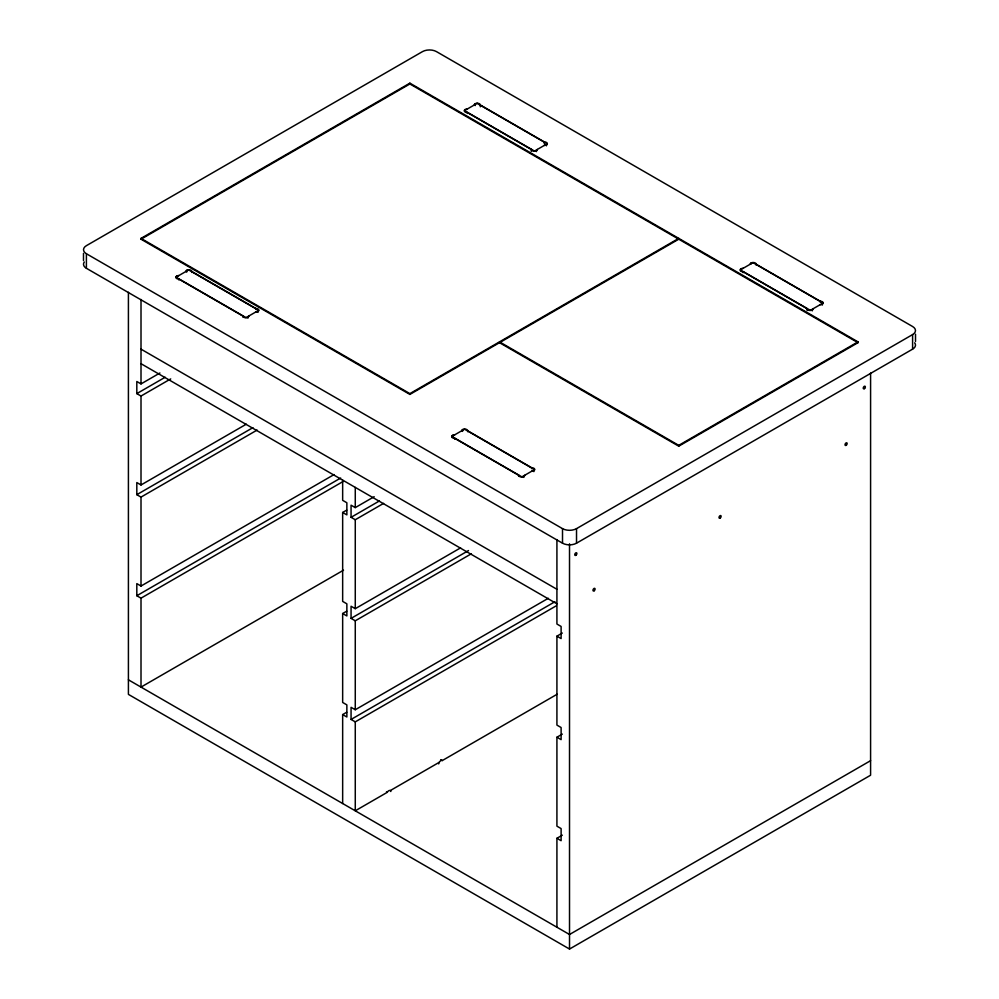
<?xml version="1.0" encoding="UTF-8"?>
<svg xmlns="http://www.w3.org/2000/svg" width="999" height="999" viewBox="0 0 999 999"><rect width="100%" height="100%" fill="white"/><g stroke="black" fill="none" stroke-linecap="round" stroke-linejoin="round"><path stroke-width="1.5" d="M141.009 238.386L409.877 393.618L678.746 238.386L678.746 239.198L409.877 394.418L141.009 239.198L141.009 238.386L409.877 83.154L857.991 341.87L857.991 342.682L678.746 446.166L499.5 342.682L499.5 341.87L678.746 445.354L857.991 341.87M141.009 239.198L409.877 83.966L857.991 342.682M170.717 378.896L141.009 396.041L136.813 393.618L136.813 381.493L141.009 383.916L159.915 373.002M136.813 393.618L165.16 377.247M257.118 430.07L141.009 497.102L136.813 494.68L136.813 482.554L141.009 484.977L246.316 424.175M136.813 494.68L252.922 427.647M343.531 481.243L141.009 598.164L136.813 595.741L136.813 583.616L141.009 586.038L334.078 474.575M136.813 595.741L340.671 478.034M342.657 803.521L342.657 714.585L346.865 717.007L346.865 704.882L342.657 702.459L342.657 613.523L346.865 615.946L346.865 603.821L342.657 601.398L342.657 512.462L346.715 510.127M383.616 503.371L355.269 519.742L351.061 517.32L351.061 505.182L355.269 507.617L374.163 496.703M351.061 517.32L379.42 500.949M343.531 570.179L141.009 687.1L141.009 598.164M342.657 613.523L346.715 611.188M471.378 553.771L355.269 620.804L351.061 618.381L351.061 606.243L355.269 608.678L460.576 547.877M351.061 618.381L468.519 550.561M86.401 253.746L562.512 528.633A9.903 5.719 0 0 0 576.523 528.633L912.599 334.59A9.903 5.719 0 0 0 912.599 326.511L436.488 51.623A9.903 5.719 0 0 0 422.477 51.623L86.401 245.667A9.903 5.719 0 0 0 86.401 253.746L86.401 268.294L562.512 543.181A9.903 5.719 0 0 0 576.523 543.181L912.599 349.151A9.903 5.719 0 0 0 914.684 342.832M342.657 714.585L346.715 712.25M556.431 605.719L355.269 721.865L351.061 719.442L351.061 707.317L355.269 709.74L548.326 598.276M351.061 719.442L554.932 601.735M556.918 927.222L556.918 838.286L561.113 840.708L561.113 828.583L556.918 826.161L556.918 737.225L561.113 739.647L561.113 727.522L556.918 725.099L556.918 636.163L562.312 633.041M390.859 791.52A3.022 1.748 -60 0 0 389.385 790.484A3.022 1.748 -60 0 0 387.25 792.332L355.269 810.801L355.269 721.865M390.272 790.584L439.285 762.287M438.698 763.898A3.022 1.748 -60 0 1 440.172 761.163A3.022 1.748 -60 0 1 442.307 760.551L557.142 694.243M556.918 737.225L562.312 734.103M556.918 838.286L562.312 835.164M870.591 760.676L569.517 934.502L128.409 679.819M128.409 292.27L128.409 694.38L569.517 949.05L870.591 775.224L870.591 373.127M474.288 104.995A3.022 1.748 0 0 1 477.31 103.247A3.022 1.748 0 0 1 480.319 104.995L544.305 141.933A3.022 1.748 0 0 1 547.327 143.669A3.022 1.748 0 0 1 544.305 145.417M750.149 264.26A3.022 1.748 0 0 1 753.171 262.512A3.022 1.748 0 0 1 756.193 264.26L820.167 301.198A3.022 1.748 0 0 1 823.188 302.947A3.022 1.748 0 0 1 820.167 304.683M467.307 109.016A3.022 1.748 0 0 0 464.285 110.764A3.022 1.748 0 0 0 467.307 112.512L531.281 149.45A3.022 1.748 0 0 0 534.303 151.186A3.022 1.748 0 0 0 537.325 149.45M743.169 268.294A3.022 1.748 0 0 0 740.147 270.042A3.022 1.748 0 0 0 743.169 271.778L807.142 308.716A3.022 1.748 0 0 0 810.164 310.464A3.022 1.748 0 0 0 813.186 308.716M185.814 271.541A3.022 1.748 0 0 1 188.836 269.792A3.022 1.748 0 0 1 191.858 271.541L255.831 308.479A3.022 1.748 0 0 1 258.853 310.214A3.022 1.748 0 0 1 255.831 311.963M461.675 430.806A3.022 1.748 0 0 1 464.697 429.071A3.022 1.748 0 0 1 467.719 430.806L531.693 467.744A3.022 1.748 0 0 1 534.715 469.493A3.022 1.748 0 0 1 531.693 471.228M178.833 275.574A3.022 1.748 0 0 0 175.812 277.31A3.022 1.748 0 0 0 178.833 279.058L242.807 315.996A3.022 1.748 0 0 0 245.829 317.732A3.022 1.748 0 0 0 248.851 315.996M454.695 434.84A3.022 1.748 0 0 0 451.673 436.588A3.022 1.748 0 0 0 454.695 438.324L518.681 475.262A3.022 1.748 0 0 0 521.69 477.01A3.022 1.748 0 0 0 524.712 475.262M141.009 349.151L556.918 589.273M141.009 363.698L556.918 603.821M342.657 512.462L346.865 514.885L346.865 502.759L342.657 500.337L342.657 480.119M556.918 636.163L561.113 638.586L561.113 626.46L556.918 624.038L556.918 539.597M440.734 759.64L442.307 760.551M386.463 791.87L387.25 792.332M915.509 334.19L915.509 341.471M912.599 334.59L912.599 349.151M822.302 304.171L822.302 305.082M820.167 301.198L820.167 302.11M812.299 309.952L812.299 310.864M807.142 308.716L807.142 310.539M756.193 264.26L756.193 265.172M751.036 263.024L751.036 263.936M743.169 271.778L743.169 272.69M741.033 268.806L741.033 270.629M678.746 445.354L678.746 446.166M576.523 528.633L576.523 543.181M569.517 543.831L569.517 949.05M562.512 528.633L562.512 543.181M546.441 144.905L546.441 145.817M544.305 141.933L544.305 143.744M536.438 150.674L536.438 151.586M533.828 470.729L533.828 471.628M531.693 467.744L531.693 468.656M531.281 149.45L531.281 151.261M523.826 476.498L523.826 477.41M518.681 475.262L518.681 476.173M480.319 104.995L480.319 106.806M475.174 103.759L475.174 105.582M467.719 430.806L467.719 431.718M467.307 112.512L467.307 113.424M465.172 109.528L465.172 110.439M462.562 429.582L462.562 431.393M454.695 438.324L454.695 439.235M452.559 435.352L452.559 437.175M409.877 83.154L409.877 83.966M409.877 393.618L409.877 394.418M355.269 487.4L355.269 507.617M355.269 519.742L355.269 608.678M355.269 620.804L355.269 709.74M257.967 311.451L257.967 312.362M255.831 308.479L255.831 309.39M247.964 317.232L247.964 318.132M242.807 315.996L242.807 316.908M191.858 271.541L191.858 272.452M186.701 270.304L186.701 272.128M178.833 279.058L178.833 279.97M176.698 276.086L176.698 276.985M141.009 299.475L141.009 383.916M141.009 396.041L141.009 484.977M141.009 497.102L141.009 586.038M83.491 253.346L83.491 260.614M86.401 268.294A9.903 5.719 0 0 1 84.316 261.988M188.624 269.917L176.024 277.198L246.041 317.62L258.641 310.339L188.624 269.917M477.097 103.372L464.485 110.639L534.515 151.074L547.115 143.794L477.097 103.372M464.485 429.183L451.885 436.463L521.903 476.885L534.515 469.617L464.485 429.183M752.959 262.637L740.359 269.917L810.376 310.339L822.976 303.059L752.959 262.637M864.56 388.561A1.486 0.862 -60 0 0 865.034 386.263A1.486 0.862 -60 0 0 863.273 387.824A1.486 0.862 -60 0 0 864.56 388.561M576.086 555.119A1.486 0.862 -60 0 0 576.56 552.809A1.486 0.862 -60 0 0 574.8 554.37A1.486 0.862 -60 0 0 576.086 555.119M720.329 517.919A1.486 0.862 -60 0 0 720.803 515.621A1.486 0.862 -60 0 0 719.043 517.182A1.486 0.862 -60 0 0 720.329 517.919M846.353 445.154A1.486 0.862 -60 0 0 846.827 442.857A1.486 0.862 -60 0 0 845.067 444.418A1.486 0.862 -60 0 0 846.353 445.154M594.293 590.684A1.486 0.862 -60 0 0 594.767 588.386A1.486 0.862 -60 0 0 593.006 589.947A1.486 0.862 -60 0 0 594.293 590.684"/></g></svg>
